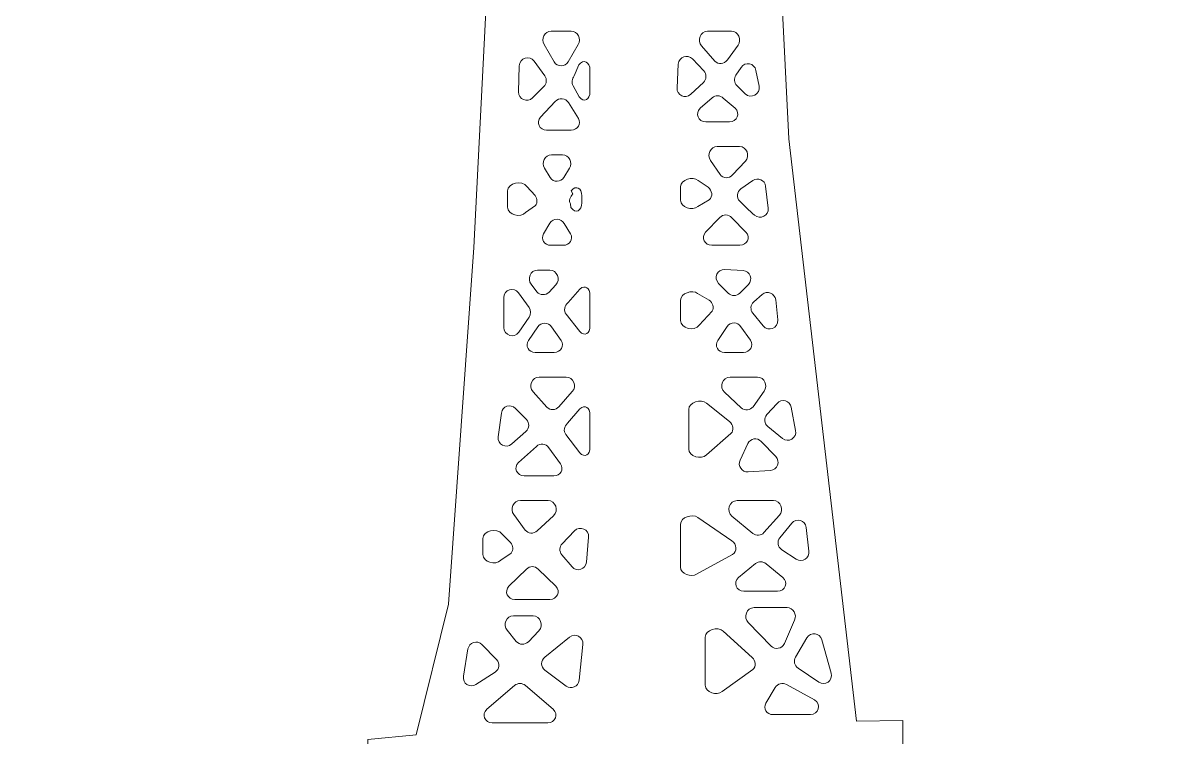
# Model space of a CAD drawing. Header units: millimetres. Extents: x 257 to 559, y -142 to 160.
# Drawn here: x 309.11 to 358.35, y 31.87 to 62.46 of the extents above; entities that cross this region are included whole.
import ezdxf

# ---------------------------------------------------------------- set-up
doc = ezdxf.new("R2010")
doc.units = ezdxf.units.MM
doc.header["$MEASUREMENT"] = 0
doc.layers.add('layer 1', color=7, linetype='Continuous')

msp = doc.modelspace()

# ---------------------------------------------------------------- linework, layer by layer
at = {"layer": 'layer 1', "color": 30, "lineweight": 20}
msp.add_ellipse((407.5945, 8.5706), major_axis=(0, 151.0001), ratio=0.9999993, dxfattribs=at)
at = {"layer": 'layer 1', "color": 250, "lineweight": 9}
for points, knots in [([(355.9065, 2.8414), (355.9065, 2.8414), (354.3998, 2.8414), (354.3998, 2.8414), (354.3998, 2.8414), (354.3998, 2.8414), (346.8136, 27.6247), (346.8136, 27.6247), (346.8136, 27.6247), (346.8136, 27.6247), (346.8136, 32.5777), (346.8136, 32.5777), (346.8136, 32.5777), (346.8136, 32.5777), (344.8317, 32.546), (344.8317, 32.546), (344.8317, 32.546), (344.8317, 32.546), (341.9358, 57.498), (341.9358, 57.498), (341.9358, 57.498), (341.9358, 57.498), (341.2958, 70.1345), (341.2958, 70.1345), (341.2958, 70.1345), (341.2958, 70.1345), (340.8168, 72.932), (340.8168, 72.932), (340.8168, 72.932), (340.8168, 72.932), (339.0324, 110.3021), (339.0324, 110.3021), (339.0324, 110.3021), (339.0324, 110.3021), (340.4347, 114.4998), (340.4347, 114.4998), (340.4347, 114.4998), (340.4347, 114.4998), (340.3387, 116.5953), (340.3387, 116.5953), (340.3387, 116.5953), (340.3387, 116.5953), (338.6398, 118.1969), (338.3399, 120.0952), (338.3399, 120.0952), (338.04, 121.9928), (336.8448, 121.6929), (336.4427, 122.4937), (336.4427, 122.4937), (336.044, 123.291), (335.9456, 127.687), (335.8433, 128.9887), (335.8433, 128.9887), (335.7833, 129.768), (335.5925, 132.4248), (335.5889, 134.4212), (335.5889, 134.4212), (335.155, 134.1742), (334.8192, 133.9241), (334.1136, 133.6701), (334.1136, 133.6701), (334.1136, 133.6701), (334.1136, 129.5916), (334.1136, 129.5916), (334.1136, 129.5916), (334.1136, 129.5916), (333.7686, 128.7873), (333.7686, 128.7873), (333.7686, 128.7873), (333.7686, 128.7873), (334.0293, 123.3898), (333.2285, 122.4937), (333.2285, 122.4937), (332.4312, 121.5945), (331.2914, 121.3931), (331.2914, 121.3931), (331.2914, 121.3931), (331.2914, 121.3931), (331.2914, 117.2444), (331.2914, 117.2444), (331.2914, 117.2444), (331.2914, 117.2444), (329.5741, 115.8968), (329.5741, 115.8968), (329.5741, 115.8968), (329.5741, 115.8968), (329.9625, 112.0021), (330.3611, 110.6016), (330.3611, 110.6016), (330.7598, 109.2046), (330.8042, 109.0035), (330.8042, 108.0055), (330.8042, 108.0055), (330.8042, 107.0033), (329.729, 78.4283), (329.729, 78.4283), (329.729, 78.4283), (329.729, 78.4283), (328.4385, 52.8484), (328.4385, 52.8484), (328.4385, 52.8484), (328.4385, 52.8484), (327.3466, 37.5625), (327.3466, 37.5625), (327.3466, 37.5625), (327.3466, 37.5625), (325.9659, 31.9674), (325.9659, 31.9674), (325.9659, 31.9674), (325.9659, 31.9674), (323.8831, 31.7664), (323.8831, 31.7664), (323.8831, 31.7664), (323.8831, 31.7664), (323.8831, 28.6972), (323.8831, 28.6972), (323.8831, 28.6972), (323.8831, 28.6972), (325.5771, 27.7694), (325.5771, 27.7694), (325.5771, 27.7694), (325.5771, 27.7694), (324.1487, 23.6115), (324.1487, 23.6115), (324.1487, 23.6115), (324.1487, 23.6115), (319.0585, 2.8414), (319.0585, 2.8414), (319.0585, 2.8414), (319.0585, 2.8414), (315.7692, 2.8414), (315.7692, 2.8414), (315.7692, 2.8414), (315.7692, 2.8414), (315.7692, -0.2306), (315.7692, -0.2306), (315.7692, -0.2306), (315.7692, -0.2306), (317.0709, -0.8056), (317.0709, -0.8056), (317.0709, -0.8056), (317.0709, -0.8056), (300.9525, -32.58), (300.9525, -32.58), (300.9525, -32.58), (300.9525, -32.58), (300.9525, -25.6306), (300.9525, -25.6306), (300.9525, -25.6306), (300.9525, -25.6306), (296.9062, -22.9883), (296.9062, -22.9883), (296.9062, -22.9883), (296.9062, -22.9883), (293.1914, -25.486), (293.1914, -25.486), (293.1914, -25.486), (293.1914, -25.486), (293.1914, -32.7892), (293.1914, -32.7892), (293.1914, -32.7892), (293.1914, -32.7892), (291.7803, -32.7892), (291.7803, -32.7892), (291.7803, -32.7892), (291.7803, -32.7892), (291.7803, -21.3973), (291.7803, -21.3973), (291.7803, -21.3973), (291.7803, -21.3973), (292.8386, -20.8893), (292.8386, -20.8893), (292.8386, -20.8893), (292.8386, -20.8893), (292.8386, -19.9861), (292.8386, -19.9861), (292.8386, -19.9861), (292.8386, -19.9861), (291.7803, -20.0885), (291.7803, -20.0885), (291.7803, -20.0885), (291.7803, -20.0885), (291.7803, -14.7975), (291.7803, -14.7975), (291.7803, -14.7975), (291.7803, -14.7975), (267.0859, -14.7975), (267.0859, -14.7975), (267.0859, -14.7975), (267.0859, -14.7975), (267.0859, -20.0892), (267.0859, -20.0892), (267.0859, -20.0892), (267.0859, -20.0892), (266.0275, -20.0892), (266.0275, -20.0892), (266.0275, -20.0892), (266.0275, -20.0892), (266.0275, -21.5003), (266.0275, -21.5003), (266.0275, -21.5003), (266.0275, -21.5003), (267.0859, -21.5003), (267.0859, -21.5003), (267.0859, -21.5003), (267.0859, -21.5003), (267.0859, -28.2329), (267.0859, -28.2329)], [0, 0, 0, 0, 0.0188679, 0.0188679, 0.0188679, 0.0188679, 0.0377358, 0.0377358, 0.0377358, 0.0377358, 0.0566038, 0.0566038, 0.0566038, 0.0566038, 0.0754717, 0.0754717, 0.0754717, 0.0754717, 0.0943396, 0.0943396, 0.0943396, 0.0943396, 0.1132075, 0.1132075, 0.1132075, 0.1132075, 0.1320755, 0.1320755, 0.1320755, 0.1320755, 0.1509434, 0.1509434, 0.1509434, 0.1509434, 0.1698113, 0.1698113, 0.1698113, 0.1698113, 0.1886792, 0.1886792, 0.1886792, 0.1886792, 0.2075472, 0.2075472, 0.2075472, 0.2075472, 0.2264151, 0.2264151, 0.2264151, 0.2264151, 0.245283, 0.245283, 0.245283, 0.245283, 0.2641509, 0.2641509, 0.2641509, 0.2641509, 0.2830189, 0.2830189, 0.2830189, 0.2830189, 0.3018868, 0.3018868, 0.3018868, 0.3018868, 0.3207547, 0.3207547, 0.3207547, 0.3207547, 0.3396226, 0.3396226, 0.3396226, 0.3396226, 0.3584906, 0.3584906, 0.3584906, 0.3584906, 0.3773585, 0.3773585, 0.3773585, 0.3773585, 0.3962264, 0.3962264, 0.3962264, 0.3962264, 0.4150943, 0.4150943, 0.4150943, 0.4150943, 0.4339623, 0.4339623, 0.4339623, 0.4339623, 0.4528302, 0.4528302, 0.4528302, 0.4528302, 0.4716981, 0.4716981, 0.4716981, 0.4716981, 0.490566, 0.490566, 0.490566, 0.490566, 0.509434, 0.509434, 0.509434, 0.509434, 0.5283019, 0.5283019, 0.5283019, 0.5283019, 0.5471698, 0.5471698, 0.5471698, 0.5471698, 0.5660377, 0.5660377, 0.5660377, 0.5660377, 0.5849057, 0.5849057, 0.5849057, 0.5849057, 0.6037736, 0.6037736, 0.6037736, 0.6037736, 0.6226415, 0.6226415, 0.6226415, 0.6226415, 0.6415094, 0.6415094, 0.6415094, 0.6415094, 0.6603774, 0.6603774, 0.6603774, 0.6603774, 0.6792453, 0.6792453, 0.6792453, 0.6792453, 0.6981132, 0.6981132, 0.6981132, 0.6981132, 0.7169811, 0.7169811, 0.7169811, 0.7169811, 0.7358491, 0.7358491, 0.7358491, 0.7358491, 0.754717, 0.754717, 0.754717, 0.754717, 0.7735849, 0.7735849, 0.7735849, 0.7735849, 0.7924528, 0.7924528, 0.7924528, 0.7924528, 0.8113208, 0.8113208, 0.8113208, 0.8113208, 0.8301887, 0.8301887, 0.8301887, 0.8301887, 0.8490566, 0.8490566, 0.8490566, 0.8490566, 0.8679245, 0.8679245, 0.8679245, 0.8679245, 0.8867925, 0.8867925, 0.8867925, 0.8867925, 0.9056604, 0.9056604, 0.9056604, 0.9056604, 0.9245283, 0.9245283, 0.9245283, 0.9245283, 0.9433962, 0.9433962, 0.9433962, 0.9433962, 0.9622642, 0.9622642, 0.9622642, 0.9622642, 1, 1, 1, 1]), ([(331.7408, 62.1081), (331.7408, 62.1081), (332.6087, 62.1081), (332.6087, 62.1081), (332.6087, 62.1081), (332.8838, 62.1081), (333.0532, 61.7715), (332.9085, 61.5352), (332.9085, 61.5352), (332.9085, 61.5352), (332.4782, 60.8007), (332.4782, 60.8007), (332.4782, 60.8007), (332.3406, 60.5749), (332.009, 60.5657), (331.8714, 60.7915), (331.8714, 60.7915), (331.8714, 60.7915), (331.441, 61.5397), (331.441, 61.5397), (331.441, 61.5397), (331.2963, 61.7761), (331.4657, 62.1081), (331.7408, 62.1081)], [0, 0, 0, 0, 0.1428571, 0.1428571, 0.1428571, 0.1428571, 0.2857143, 0.2857143, 0.2857143, 0.2857143, 0.4285714, 0.4285714, 0.4285714, 0.4285714, 0.5714286, 0.5714286, 0.5714286, 0.5714286, 0.7142857, 0.7142857, 0.7142857, 0.7142857, 1, 1, 1, 1]), ([(338.7541, 60.8321), (338.7541, 60.8321), (338.1896, 61.4787), (338.1896, 61.4787), (338.1896, 61.4787), (337.9815, 61.7045), (338.1402, 62.1081), (338.4507, 62.1081), (338.4507, 62.1081), (338.4507, 62.1081), (339.4667, 62.1081), (339.4667, 62.1081), (339.4667, 62.1081), (339.7595, 62.1081), (339.9253, 61.7398), (339.7524, 61.5069), (339.7524, 61.5069), (339.7524, 61.5069), (339.2973, 60.8783), (339.2973, 60.8783), (339.2973, 60.8783), (339.1668, 60.7019), (338.9058, 60.6694), (338.7541, 60.8321)], [0, 0, 0, 0, 0.1428571, 0.1428571, 0.1428571, 0.1428571, 0.2857143, 0.2857143, 0.2857143, 0.2857143, 0.4285714, 0.4285714, 0.4285714, 0.4285714, 0.5714286, 0.5714286, 0.5714286, 0.5714286, 0.7142857, 0.7142857, 0.7142857, 0.7142857, 1, 1, 1, 1]), ([(330.3791, 60.6271), (330.3897, 60.9622), (330.8236, 61.0967), (331.0212, 60.8215), (331.0212, 60.8215), (331.0212, 60.8215), (331.4727, 60.1897), (331.4727, 60.1897), (331.4727, 60.1897), (331.5715, 60.0485), (331.5574, 59.8549), (331.4339, 59.7346), (331.4339, 59.7346), (331.4339, 59.7346), (330.9506, 59.2513), (330.9506, 59.2513), (330.9506, 59.2513), (330.7248, 59.029), (330.3403, 59.1948), (330.3474, 59.5127), (330.3474, 59.5127), (330.3474, 59.5127), (330.3791, 60.6271), (330.3791, 60.6271)], [0, 0, 0, 0, 0.1428571, 0.1428571, 0.1428571, 0.1428571, 0.2857143, 0.2857143, 0.2857143, 0.2857143, 0.4285714, 0.4285714, 0.4285714, 0.4285714, 0.5714286, 0.5714286, 0.5714286, 0.5714286, 0.7142857, 0.7142857, 0.7142857, 0.7142857, 1, 1, 1, 1]), ([(337.1948, 60.6977), (337.2124, 61.0085), (337.5934, 61.1457), (337.8051, 60.9203), (337.8051, 60.9203), (337.8051, 60.9203), (338.2849, 60.4084), (338.2849, 60.4084), (338.2849, 60.4084), (338.4154, 60.2673), (338.4083, 60.0418), (338.2672, 59.911), (338.2672, 59.911), (338.2672, 59.911), (337.731, 59.4068), (337.731, 59.4068), (337.731, 59.4068), (337.4982, 59.1913), (337.1207, 59.3677), (337.1383, 59.6855), (337.1383, 59.6855), (337.1383, 59.6855), (337.1948, 60.6977), (337.1948, 60.6977)], [0, 0, 0, 0, 0.1428571, 0.1428571, 0.1428571, 0.1428571, 0.2857143, 0.2857143, 0.2857143, 0.2857143, 0.4285714, 0.4285714, 0.4285714, 0.4285714, 0.5714286, 0.5714286, 0.5714286, 0.5714286, 0.7142857, 0.7142857, 0.7142857, 0.7142857, 1, 1, 1, 1]), ([(332.9502, 59.3007), (332.9502, 59.3007), (332.6895, 59.7737), (332.6895, 59.7737), (332.6895, 59.7737), (332.5977, 59.8969), (332.6418, 60.0662), (332.7339, 60.1935), (332.7339, 60.1935), (332.7339, 60.1935), (332.9279, 60.6624), (332.9279, 60.6624), (332.9279, 60.6624), (333.129, 60.9375), (333.4081, 60.7929), (333.4081, 60.4542), (333.4081, 60.4542), (333.4081, 60.4542), (333.4081, 59.5127), (333.4081, 59.5127), (333.4081, 59.5127), (333.4081, 59.1701), (333.1513, 59.029), (332.9502, 59.3007)], [0, 0, 0, 0, 0.1428571, 0.1428571, 0.1428571, 0.1428571, 0.2857143, 0.2857143, 0.2857143, 0.2857143, 0.4285714, 0.4285714, 0.4285714, 0.4285714, 0.5714286, 0.5714286, 0.5714286, 0.5714286, 0.7142857, 0.7142857, 0.7142857, 0.7142857, 1, 1, 1, 1]), ([(340.5215, 60.4295), (340.5215, 60.4295), (340.6555, 59.7487), (340.6555, 59.7487), (340.6555, 59.7487), (340.7226, 59.4068), (340.3063, 59.1878), (340.0593, 59.4312), (340.0593, 59.4312), (340.0593, 59.4312), (339.7066, 59.7773), (339.7066, 59.7773), (339.7066, 59.7773), (339.5866, 59.8969), (339.569, 60.0838), (339.6607, 60.2249), (339.6607, 60.2249), (339.6607, 60.2249), (339.883, 60.5569), (339.883, 60.5569), (339.883, 60.5569), (340.0558, 60.8215), (340.4615, 60.7403), (340.5215, 60.4295)], [0, 0, 0, 0, 0.1428571, 0.1428571, 0.1428571, 0.1428571, 0.2857143, 0.2857143, 0.2857143, 0.2857143, 0.4285714, 0.4285714, 0.4285714, 0.4285714, 0.5714286, 0.5714286, 0.5714286, 0.5714286, 0.7142857, 0.7142857, 0.7142857, 0.7142857, 1, 1, 1, 1]), ([(331.9208, 59.0996), (332.0795, 59.276), (332.3653, 59.2481), (332.4852, 59.047), (332.4852, 59.047), (332.4852, 59.047), (332.9121, 58.3707), (332.9121, 58.3707), (332.9121, 58.3707), (333.0532, 58.1379), (332.8838, 57.8747), (332.6087, 57.8747), (332.6087, 57.8747), (332.6087, 57.8747), (331.5503, 57.8747), (331.5503, 57.8747), (331.5503, 57.8747), (331.247, 57.8747), (331.0847, 58.1979), (331.2893, 58.4272), (331.2893, 58.4272), (331.2893, 58.4272), (331.9208, 59.0996), (331.9208, 59.0996)], [0, 0, 0, 0, 0.1428571, 0.1428571, 0.1428571, 0.1428571, 0.2857143, 0.2857143, 0.2857143, 0.2857143, 0.4285714, 0.4285714, 0.4285714, 0.4285714, 0.5714286, 0.5714286, 0.5714286, 0.5714286, 0.7142857, 0.7142857, 0.7142857, 0.7142857, 1, 1, 1, 1]), ([(339.3891, 58.2275), (339.3891, 58.2275), (338.3695, 58.2275), (338.3695, 58.2275), (338.3695, 58.2275), (338.0485, 58.2275), (337.8968, 58.5859), (338.1332, 58.8047), (338.1332, 58.8047), (338.1332, 58.8047), (338.6447, 59.2555), (338.6447, 59.2555), (338.6447, 59.2555), (338.7788, 59.379), (338.9869, 59.3702), (339.121, 59.2428), (339.121, 59.2428), (339.121, 59.2428), (339.629, 58.8057), (339.629, 58.8057), (339.629, 58.8057), (339.8653, 58.5905), (339.7101, 58.2275), (339.3891, 58.2275)], [0, 0, 0, 0, 0.1428571, 0.1428571, 0.1428571, 0.1428571, 0.2857143, 0.2857143, 0.2857143, 0.2857143, 0.4285714, 0.4285714, 0.4285714, 0.4285714, 0.5714286, 0.5714286, 0.5714286, 0.5714286, 0.7142857, 0.7142857, 0.7142857, 0.7142857, 1, 1, 1, 1]), ([(338.9834, 55.9673), (338.9834, 55.9673), (338.5742, 56.5751), (338.5742, 56.5751), (338.5742, 56.5751), (338.4048, 56.8079), (338.5742, 57.1692), (338.8599, 57.1692), (338.8599, 57.1692), (338.8599, 57.1692), (339.8159, 57.1692), (339.8159, 57.1692), (339.8159, 57.1692), (340.1264, 57.1692), (340.2851, 56.7585), (340.0699, 56.5363), (340.0699, 56.5363), (340.0699, 56.5363), (339.5231, 55.95), (339.5231, 55.95), (339.5231, 55.95), (339.3714, 55.7877), (339.1104, 55.7909), (338.9834, 55.9673)], [0, 0, 0, 0, 0.1428571, 0.1428571, 0.1428571, 0.1428571, 0.2857143, 0.2857143, 0.2857143, 0.2857143, 0.4285714, 0.4285714, 0.4285714, 0.4285714, 0.5714286, 0.5714286, 0.5714286, 0.5714286, 0.7142857, 0.7142857, 0.7142857, 0.7142857, 1, 1, 1, 1]), ([(331.762, 56.8164), (331.762, 56.8164), (332.2347, 56.8164), (332.2347, 56.8164), (332.2347, 56.8164), (332.5134, 56.8164), (332.6828, 56.4728), (332.5346, 56.2364), (332.5346, 56.2364), (332.5346, 56.2364), (332.2947, 55.8477), (332.2947, 55.8477), (332.2947, 55.8477), (332.1571, 55.6289), (331.8396, 55.6198), (331.702, 55.8389), (331.702, 55.8389), (331.702, 55.8389), (331.4622, 56.241), (331.4622, 56.241), (331.4622, 56.241), (331.314, 56.4774), (331.4833, 56.8164), (331.762, 56.8164)], [0, 0, 0, 0, 0.1428571, 0.1428571, 0.1428571, 0.1428571, 0.2857143, 0.2857143, 0.2857143, 0.2857143, 0.4285714, 0.4285714, 0.4285714, 0.4285714, 0.5714286, 0.5714286, 0.5714286, 0.5714286, 0.7142857, 0.7142857, 0.7142857, 0.7142857, 1, 1, 1, 1]), ([(329.8803, 55.2652), (329.8803, 55.6145), (330.5089, 55.7482), (330.703, 55.4589), (330.703, 55.4589), (330.703, 55.4589), (331.0561, 55.0638), (331.0561, 55.0638), (331.0561, 55.0638), (331.1443, 54.9297), (331.1743, 54.7569), (331.0723, 54.6373), (331.0723, 54.6373), (331.0723, 54.6373), (330.6525, 54.3371), (330.6525, 54.3371), (330.6525, 54.3371), (330.4409, 54.0901), (329.8803, 54.2418), (329.8803, 54.5667), (329.8803, 54.5667), (329.8803, 54.5667), (329.8803, 55.2652), (329.8803, 55.2652)], [0, 0, 0, 0, 0.1428571, 0.1428571, 0.1428571, 0.1428571, 0.2857143, 0.2857143, 0.2857143, 0.2857143, 0.4285714, 0.4285714, 0.4285714, 0.4285714, 0.5714286, 0.5714286, 0.5714286, 0.5714286, 0.7142857, 0.7142857, 0.7142857, 0.7142857, 1, 1, 1, 1]), ([(337.2886, 54.8627), (337.2886, 54.8627), (337.2886, 55.4487), (337.2886, 55.4487), (337.2886, 55.4487), (337.2886, 55.7517), (337.8185, 55.914), (338.0478, 55.7168), (338.0478, 55.7168), (338.0478, 55.7168), (338.4785, 55.4236), (338.4785, 55.4236), (338.4785, 55.4236), (338.6444, 55.2825), (338.6888, 55.0285), (338.523, 54.8874), (338.523, 54.8874), (338.523, 54.8874), (338.0256, 54.5946), (338.0256, 54.5946), (338.0256, 54.5946), (337.7963, 54.3974), (337.2886, 54.5597), (337.2886, 54.8627)], [0, 0, 0, 0, 0.1428571, 0.1428571, 0.1428571, 0.1428571, 0.2857143, 0.2857143, 0.2857143, 0.2857143, 0.4285714, 0.4285714, 0.4285714, 0.4285714, 0.5714286, 0.5714286, 0.5714286, 0.5714286, 0.7142857, 0.7142857, 0.7142857, 0.7142857, 1, 1, 1, 1]), ([(340.9378, 55.4624), (340.9378, 55.4624), (341.0436, 54.5311), (341.0436, 54.5311), (341.0436, 54.5311), (341.0824, 54.2104), (340.7014, 54.0125), (340.458, 54.2277), (340.458, 54.2277), (340.2357, 54.4288), (340.0029, 54.6443), (339.83, 54.8207), (339.83, 54.8207), (339.6748, 54.9756), (339.703, 55.2296), (339.8794, 55.3534), (339.8794, 55.3534), (339.8794, 55.3534), (340.3839, 55.7097), (340.3839, 55.7097), (340.3839, 55.7097), (340.6062, 55.8646), (340.9095, 55.727), (340.9378, 55.4624)], [0, 0, 0, 0, 0.1428571, 0.1428571, 0.1428571, 0.1428571, 0.2857143, 0.2857143, 0.2857143, 0.2857143, 0.4285714, 0.4285714, 0.4285714, 0.4285714, 0.5714286, 0.5714286, 0.5714286, 0.5714286, 0.7142857, 0.7142857, 0.7142857, 0.7142857, 1, 1, 1, 1]), ([(332.6722, 55.1344), (332.6722, 55.1344), (332.6044, 55.2723), (332.6044, 55.2723), (332.6044, 55.2723), (332.8126, 55.5333), (333.0553, 55.3848), (333.0553, 55.0497), (333.0553, 55.0497), (333.0553, 55.0497), (333.0553, 54.7569), (333.0553, 54.7569), (333.0553, 54.7569), (333.0553, 54.4112), (332.7879, 54.27), (332.5903, 54.5562), (332.5903, 54.5562), (332.5903, 54.5562), (332.5695, 54.7145), (332.5695, 54.7145), (332.5695, 54.7145), (332.4778, 54.8415), (332.5734, 55.0148), (332.6722, 55.1344)], [0, 0, 0, 0, 0.1428571, 0.1428571, 0.1428571, 0.1428571, 0.2857143, 0.2857143, 0.2857143, 0.2857143, 0.4285714, 0.4285714, 0.4285714, 0.4285714, 0.5714286, 0.5714286, 0.5714286, 0.5714286, 0.7142857, 0.7142857, 0.7142857, 0.7142857, 1, 1, 1, 1]), ([(339.8336, 52.9358), (339.8336, 52.9358), (338.6271, 52.9358), (338.6271, 52.9358), (338.6271, 52.9358), (338.3166, 52.9358), (338.1579, 53.266), (338.366, 53.4918), (338.366, 53.4918), (338.366, 53.4918), (338.9728, 54.1261), (338.9728, 54.1261), (338.9728, 54.1261), (339.1104, 54.2778), (339.3503, 54.2686), (339.4878, 54.1169), (339.4878, 54.1169), (339.4878, 54.1169), (340.0946, 53.4964), (340.0946, 53.4964), (340.0946, 53.4964), (340.3028, 53.2706), (340.144, 52.9358), (339.8336, 52.9358)], [0, 0, 0, 0, 0.1428571, 0.1428571, 0.1428571, 0.1428571, 0.2857143, 0.2857143, 0.2857143, 0.2857143, 0.4285714, 0.4285714, 0.4285714, 0.4285714, 0.5714286, 0.5714286, 0.5714286, 0.5714286, 0.7142857, 0.7142857, 0.7142857, 0.7142857, 1, 1, 1, 1]), ([(331.4233, 53.4283), (331.4233, 53.4283), (331.6915, 53.8792), (331.6915, 53.8792), (331.6915, 53.8792), (331.829, 54.1155), (332.1677, 54.1064), (332.3053, 53.87), (332.3053, 53.87), (332.3053, 53.87), (332.5734, 53.4329), (332.5734, 53.4329), (332.5734, 53.4329), (332.711, 53.1965), (332.5417, 52.9358), (332.27, 52.9358), (332.27, 52.9358), (332.27, 52.9358), (331.7267, 52.9358), (331.7267, 52.9358), (331.7267, 52.9358), (331.4551, 52.9358), (331.2858, 53.192), (331.4233, 53.4283)], [0, 0, 0, 0, 0.1428571, 0.1428571, 0.1428571, 0.1428571, 0.2857143, 0.2857143, 0.2857143, 0.2857143, 0.4285714, 0.4285714, 0.4285714, 0.4285714, 0.5714286, 0.5714286, 0.5714286, 0.5714286, 0.7142857, 0.7142857, 0.7142857, 0.7142857, 1, 1, 1, 1]), ([(331.6879, 51.8775), (332.0019, 51.8775), (332.1607, 51.4633), (331.9419, 51.2411), (331.9419, 51.2411), (331.9419, 51.2411), (331.6562, 50.9299), (331.6562, 50.9299), (331.6562, 50.9299), (331.508, 50.7818), (331.2646, 50.7832), (331.1305, 50.9455), (331.1305, 50.9455), (331.1305, 50.9455), (330.8907, 51.2669), (330.8907, 51.2669), (330.8907, 51.2669), (330.7002, 51.4962), (330.8624, 51.8775), (331.1623, 51.8775), (331.1623, 51.8775), (331.1623, 51.8775), (331.6879, 51.8775), (331.6879, 51.8775)], [0, 0, 0, 0, 0.1428571, 0.1428571, 0.1428571, 0.1428571, 0.2857143, 0.2857143, 0.2857143, 0.2857143, 0.4285714, 0.4285714, 0.4285714, 0.4285714, 0.5714286, 0.5714286, 0.5714286, 0.5714286, 0.7142857, 0.7142857, 0.7142857, 0.7142857, 1, 1, 1, 1]), ([(340.1969, 51.2538), (340.1969, 51.2538), (339.8336, 50.8869), (339.8336, 50.8869), (339.8336, 50.8869), (339.696, 50.7458), (339.4702, 50.7458), (339.3326, 50.8869), (339.3326, 50.8869), (339.3326, 50.8869), (338.9199, 51.3), (338.9199, 51.3), (338.9199, 51.3), (338.6906, 51.529), (338.867, 51.9209), (339.1915, 51.8994), (339.1915, 51.8994), (339.1915, 51.8994), (339.9676, 51.8535), (339.9676, 51.8535), (339.9676, 51.8535), (340.2675, 51.8327), (340.4086, 51.4693), (340.1969, 51.2538)], [0, 0, 0, 0, 0.1428571, 0.1428571, 0.1428571, 0.1428571, 0.2857143, 0.2857143, 0.2857143, 0.2857143, 0.4285714, 0.4285714, 0.4285714, 0.4285714, 0.5714286, 0.5714286, 0.5714286, 0.5714286, 0.7142857, 0.7142857, 0.7142857, 0.7142857, 1, 1, 1, 1]), ([(332.9713, 49.2465), (332.9713, 49.2465), (332.3931, 49.9806), (332.3931, 49.9806), (332.3931, 49.9806), (332.2626, 50.1284), (332.3176, 50.3542), (332.4693, 50.4847), (332.4693, 50.4847), (332.4693, 50.4847), (332.9773, 51.0633), (332.9773, 51.0633), (332.9773, 51.0633), (333.2066, 51.2609), (333.4081, 51.0986), (333.4081, 50.7952), (333.4081, 50.7952), (333.4081, 50.7952), (333.4081, 49.4829), (333.4081, 49.4829), (333.4081, 49.4829), (333.4081, 49.1583), (333.1865, 49.007), (332.9713, 49.2465)], [0, 0, 0, 0, 0.1428571, 0.1428571, 0.1428571, 0.1428571, 0.2857143, 0.2857143, 0.2857143, 0.2857143, 0.4285714, 0.4285714, 0.4285714, 0.4285714, 0.5714286, 0.5714286, 0.5714286, 0.5714286, 0.7142857, 0.7142857, 0.7142857, 0.7142857, 1, 1, 1, 1]), ([(330.3509, 50.894), (330.3509, 50.894), (330.7989, 50.266), (330.7989, 50.266), (330.7989, 50.266), (330.8836, 50.1464), (330.8836, 49.9877), (330.8025, 49.8639), (330.8025, 49.8639), (330.8025, 49.8639), (330.3615, 49.2183), (330.3615, 49.2183), (330.3615, 49.2183), (330.1675, 48.9293), (329.7194, 49.0666), (329.7159, 49.4123), (329.7159, 49.4123), (329.7159, 49.4123), (329.7124, 50.6897), (329.7124, 50.6897), (329.7124, 50.6897), (329.7088, 51.0354), (330.1533, 51.1762), (330.3509, 50.894)], [0, 0, 0, 0, 0.1428571, 0.1428571, 0.1428571, 0.1428571, 0.2857143, 0.2857143, 0.2857143, 0.2857143, 0.4285714, 0.4285714, 0.4285714, 0.4285714, 0.5714286, 0.5714286, 0.5714286, 0.5714286, 0.7142857, 0.7142857, 0.7142857, 0.7142857, 1, 1, 1, 1]), ([(338.0231, 50.8763), (338.0231, 50.8763), (338.5138, 50.5909), (338.5138, 50.5909), (338.5138, 50.5909), (338.669, 50.4812), (338.7523, 50.266), (338.6429, 50.1073), (338.6429, 50.1073), (338.6429, 50.1073), (338.0891, 49.5146), (338.0891, 49.5146), (338.0891, 49.5146), (337.8915, 49.2289), (337.2886, 49.3668), (337.2886, 49.716), (337.2886, 49.716), (337.2886, 49.716), (337.2886, 50.5909), (337.2886, 50.5909), (337.2886, 50.5909), (337.2886, 50.8763), (337.7903, 51.046), (338.0231, 50.8763)], [0, 0, 0, 0, 0.1428571, 0.1428571, 0.1428571, 0.1428571, 0.2857143, 0.2857143, 0.2857143, 0.2857143, 0.4285714, 0.4285714, 0.4285714, 0.4285714, 0.5714286, 0.5714286, 0.5714286, 0.5714286, 0.7142857, 0.7142857, 0.7142857, 0.7142857, 1, 1, 1, 1]), ([(341.3682, 50.5945), (341.3682, 50.5945), (341.4528, 49.7369), (341.4528, 49.7369), (341.4528, 49.7369), (341.4881, 49.3911), (341.0507, 49.2077), (340.8284, 49.4793), (340.8284, 49.4793), (340.8284, 49.4793), (340.3874, 50.0261), (340.3874, 50.0261), (340.3874, 50.0261), (340.2675, 50.1708), (340.2851, 50.3895), (340.4262, 50.5133), (340.4262, 50.5133), (340.4262, 50.5133), (340.7825, 50.8269), (340.7825, 50.8269), (340.7825, 50.8269), (340.9977, 51.0139), (341.3364, 50.8799), (341.3682, 50.5945)], [0, 0, 0, 0, 0.1428571, 0.1428571, 0.1428571, 0.1428571, 0.2857143, 0.2857143, 0.2857143, 0.2857143, 0.4285714, 0.4285714, 0.4285714, 0.4285714, 0.5714286, 0.5714286, 0.5714286, 0.5714286, 0.7142857, 0.7142857, 0.7142857, 0.7142857, 1, 1, 1, 1]), ([(331.1729, 49.4409), (331.314, 49.6522), (331.6244, 49.6522), (331.7655, 49.4409), (331.7655, 49.4409), (331.7655, 49.4409), (332.1677, 48.8598), (332.1677, 48.8598), (332.1677, 48.8598), (332.3229, 48.6235), (332.1536, 48.3497), (331.8749, 48.3497), (331.8749, 48.3497), (331.8749, 48.3497), (331.0635, 48.3497), (331.0635, 48.3497), (331.0635, 48.3497), (330.7848, 48.3497), (330.6155, 48.6235), (330.7707, 48.8598), (330.7707, 48.8598), (330.7707, 48.8598), (331.1729, 49.4409), (331.1729, 49.4409)], [0, 0, 0, 0, 0.1428571, 0.1428571, 0.1428571, 0.1428571, 0.2857143, 0.2857143, 0.2857143, 0.2857143, 0.4285714, 0.4285714, 0.4285714, 0.4285714, 0.5714286, 0.5714286, 0.5714286, 0.5714286, 0.7142857, 0.7142857, 0.7142857, 0.7142857, 1, 1, 1, 1]), ([(339.9888, 48.3497), (339.9888, 48.3497), (339.1774, 48.3497), (339.1774, 48.3497), (339.1774, 48.3497), (338.8987, 48.3497), (338.7294, 48.6235), (338.8846, 48.8598), (338.8846, 48.8598), (338.8846, 48.8598), (339.2868, 49.4589), (339.2868, 49.4589), (339.2868, 49.4589), (339.4279, 49.6705), (339.7383, 49.6617), (339.8794, 49.4497), (339.8794, 49.4497), (339.8794, 49.4497), (340.2816, 48.8644), (340.2816, 48.8644), (340.2816, 48.8644), (340.4368, 48.6281), (340.2675, 48.3497), (339.9888, 48.3497)], [0, 0, 0, 0, 0.1428571, 0.1428571, 0.1428571, 0.1428571, 0.2857143, 0.2857143, 0.2857143, 0.2857143, 0.4285714, 0.4285714, 0.4285714, 0.4285714, 0.5714286, 0.5714286, 0.5714286, 0.5714286, 0.7142857, 0.7142857, 0.7142857, 0.7142857, 1, 1, 1, 1]), ([(332.39, 47.2914), (332.6969, 47.2914), (332.8592, 46.8913), (332.651, 46.6656), (332.651, 46.6656), (332.651, 46.6656), (332.0795, 46.0158), (332.0795, 46.0158), (332.0795, 46.0158), (331.9419, 45.8641), (331.702, 45.8549), (331.5609, 46.0031), (331.5609, 46.0031), (331.5609, 46.0031), (330.9683, 46.6631), (330.9683, 46.6631), (330.9683, 46.6631), (330.7566, 46.8889), (330.9189, 47.2914), (331.2258, 47.2914), (331.2258, 47.2914), (331.2258, 47.2914), (332.39, 47.2914), (332.39, 47.2914)], [0, 0, 0, 0, 0.1428571, 0.1428571, 0.1428571, 0.1428571, 0.2857143, 0.2857143, 0.2857143, 0.2857143, 0.4285714, 0.4285714, 0.4285714, 0.4285714, 0.5714286, 0.5714286, 0.5714286, 0.5714286, 0.7142857, 0.7142857, 0.7142857, 0.7142857, 1, 1, 1, 1]), ([(340.4015, 46.0221), (340.2781, 45.8598), (340.0382, 45.8355), (339.883, 45.9727), (339.883, 45.9727), (339.883, 45.9727), (339.1739, 46.6373), (339.1739, 46.6373), (339.1739, 46.6373), (338.9305, 46.8525), (339.0857, 47.2914), (339.4102, 47.2914), (339.4102, 47.2914), (339.4102, 47.2914), (340.592, 47.2914), (340.592, 47.2914), (340.592, 47.2914), (340.8813, 47.2914), (341.0471, 46.9231), (340.8743, 46.6903), (340.8743, 46.6903), (340.8743, 46.6903), (340.4015, 46.0221), (340.4015, 46.0221)], [0, 0, 0, 0, 0.1428571, 0.1428571, 0.1428571, 0.1428571, 0.2857143, 0.2857143, 0.2857143, 0.2857143, 0.4285714, 0.4285714, 0.4285714, 0.4285714, 0.5714286, 0.5714286, 0.5714286, 0.5714286, 0.7142857, 0.7142857, 0.7142857, 0.7142857, 1, 1, 1, 1]), ([(337.6414, 45.906), (337.6414, 46.2126), (338.1783, 46.3717), (338.4041, 46.1706), (338.4041, 46.1706), (338.4041, 46.1706), (339.3887, 45.3804), (339.3887, 45.3804), (339.3887, 45.3804), (339.5404, 45.246), (339.5951, 45.0132), (339.4508, 44.8689), (339.4508, 44.8689), (339.4508, 44.8689), (338.3995, 43.9584), (338.3995, 43.9584), (338.3995, 43.9584), (338.1808, 43.7326), (337.6414, 43.8917), (337.6414, 44.2053), (337.6414, 44.2053), (337.6414, 44.2053), (337.6414, 45.906), (337.6414, 45.906)], [0, 0, 0, 0, 0.1428571, 0.1428571, 0.1428571, 0.1428571, 0.2857143, 0.2857143, 0.2857143, 0.2857143, 0.4285714, 0.4285714, 0.4285714, 0.4285714, 0.5714286, 0.5714286, 0.5714286, 0.5714286, 0.7142857, 0.7142857, 0.7142857, 0.7142857, 1, 1, 1, 1]), ([(342.0314, 45.9942), (342.0314, 45.9942), (342.2219, 44.999), (342.2219, 44.999), (342.2219, 44.999), (342.2854, 44.6784), (341.9079, 44.4522), (341.6539, 44.6604), (341.6539, 44.6604), (341.6539, 44.6604), (341.0295, 45.1719), (341.0295, 45.1719), (341.0295, 45.1719), (340.8707, 45.2993), (340.8531, 45.5317), (340.9907, 45.6799), (340.9907, 45.6799), (340.9907, 45.6799), (341.4246, 46.1632), (341.4246, 46.1632), (341.4246, 46.1632), (341.6186, 46.3784), (341.9785, 46.28), (342.0314, 45.9942)], [0, 0, 0, 0, 0.1428571, 0.1428571, 0.1428571, 0.1428571, 0.2857143, 0.2857143, 0.2857143, 0.2857143, 0.4285714, 0.4285714, 0.4285714, 0.4285714, 0.5714286, 0.5714286, 0.5714286, 0.5714286, 0.7142857, 0.7142857, 0.7142857, 0.7142857, 1, 1, 1, 1]), ([(329.6101, 45.7508), (329.6489, 46.0397), (330.0052, 46.1597), (330.2133, 45.948), (330.2133, 45.948), (330.2133, 45.948), (330.6825, 45.4686), (330.6825, 45.4686), (330.6825, 45.4686), (330.8236, 45.3271), (330.813, 45.0943), (330.6649, 44.9606), (330.6649, 44.9606), (330.6649, 44.9606), (330.0616, 44.4244), (330.0616, 44.4244), (330.0616, 44.4244), (329.8147, 44.2053), (329.4337, 44.4103), (329.476, 44.7345), (329.476, 44.7345), (329.476, 44.7345), (329.6101, 45.7508), (329.6101, 45.7508)], [0, 0, 0, 0, 0.1428571, 0.1428571, 0.1428571, 0.1428571, 0.2857143, 0.2857143, 0.2857143, 0.2857143, 0.4285714, 0.4285714, 0.4285714, 0.4285714, 0.5714286, 0.5714286, 0.5714286, 0.5714286, 0.7142857, 0.7142857, 0.7142857, 0.7142857, 1, 1, 1, 1]), ([(332.9678, 44.0501), (332.9678, 44.0501), (332.379, 44.8262), (332.379, 44.8262), (332.379, 44.8262), (332.252, 44.9708), (332.3106, 45.1895), (332.4513, 45.3165), (332.4513, 45.3165), (332.4513, 45.3165), (332.9738, 45.9307), (332.9738, 45.9307), (332.9738, 45.9307), (333.1996, 46.1385), (333.4081, 45.9762), (333.4081, 45.6693), (333.4081, 45.6693), (333.4081, 45.6693), (333.4081, 44.2829), (333.4081, 44.2829), (333.4081, 44.2829), (333.4081, 43.9584), (333.183, 43.807), (332.9678, 44.0501)], [0, 0, 0, 0, 0.1428571, 0.1428571, 0.1428571, 0.1428571, 0.2857143, 0.2857143, 0.2857143, 0.2857143, 0.4285714, 0.4285714, 0.4285714, 0.4285714, 0.5714286, 0.5714286, 0.5714286, 0.5714286, 0.7142857, 0.7142857, 0.7142857, 0.7142857, 1, 1, 1, 1]), ([(331.1129, 44.3221), (331.2681, 44.4699), (331.5221, 44.4452), (331.6456, 44.2653), (331.6456, 44.2653), (331.6456, 44.2653), (332.1465, 43.5752), (332.1465, 43.5752), (332.1465, 43.5752), (332.3088, 43.3389), (332.1395, 43.0581), (331.8573, 43.0581), (331.8573, 43.0581), (331.8573, 43.0581), (330.5873, 43.0581), (330.5873, 43.0581), (330.5873, 43.0581), (330.2698, 43.0581), (330.1145, 43.4094), (330.3438, 43.6282), (330.3438, 43.6282), (330.3438, 43.6282), (331.1129, 44.3221), (331.1129, 44.3221)], [0, 0, 0, 0, 0.1428571, 0.1428571, 0.1428571, 0.1428571, 0.2857143, 0.2857143, 0.2857143, 0.2857143, 0.4285714, 0.4285714, 0.4285714, 0.4285714, 0.5714286, 0.5714286, 0.5714286, 0.5714286, 0.7142857, 0.7142857, 0.7142857, 0.7142857, 1, 1, 1, 1]), ([(341.1424, 43.2916), (341.1424, 43.2916), (340.1828, 43.2281), (340.1828, 43.2281), (340.1828, 43.2281), (339.9147, 43.2105), (339.7242, 43.4892), (339.8406, 43.7326), (339.8406, 43.7326), (339.8406, 43.7326), (340.1758, 44.4452), (340.1758, 44.4452), (340.1758, 44.4452), (340.2816, 44.6674), (340.5779, 44.7168), (340.7473, 44.5369), (340.7473, 44.5369), (340.7473, 44.5369), (341.3717, 43.8917), (341.3717, 43.8917), (341.3717, 43.8917), (341.5798, 43.6726), (341.4422, 43.3128), (341.1424, 43.2916)], [0, 0, 0, 0, 0.1428571, 0.1428571, 0.1428571, 0.1428571, 0.2857143, 0.2857143, 0.2857143, 0.2857143, 0.4285714, 0.4285714, 0.4285714, 0.4285714, 0.5714286, 0.5714286, 0.5714286, 0.5714286, 0.7142857, 0.7142857, 0.7142857, 0.7142857, 1, 1, 1, 1]), ([(330.425, 41.9997), (330.425, 41.9997), (331.6103, 41.9997), (331.6103, 41.9997), (331.6103, 41.9997), (331.9313, 41.9997), (332.0866, 41.5644), (331.8467, 41.3492), (331.8467, 41.3492), (331.8467, 41.3492), (331.1482, 40.6994), (331.1482, 40.6994), (331.1482, 40.6994), (330.993, 40.5618), (330.7566, 40.5738), (330.6296, 40.7361), (330.6296, 40.7361), (330.6296, 40.7361), (330.1428, 41.3997), (330.1428, 41.3997), (330.1428, 41.3997), (329.9664, 41.6325), (330.1322, 41.9997), (330.425, 41.9997)], [0, 0, 0, 0, 0.1428571, 0.1428571, 0.1428571, 0.1428571, 0.2857143, 0.2857143, 0.2857143, 0.2857143, 0.4285714, 0.4285714, 0.4285714, 0.4285714, 0.5714286, 0.5714286, 0.5714286, 0.5714286, 0.7142857, 0.7142857, 0.7142857, 0.7142857, 1, 1, 1, 1]), ([(340.8637, 40.625), (340.7367, 40.4905), (340.5321, 40.4764), (340.3874, 40.5893), (340.3874, 40.5893), (340.3874, 40.5893), (339.4949, 41.3351), (339.4949, 41.3351), (339.4949, 41.3351), (339.2338, 41.5397), (339.3785, 41.9997), (339.7136, 41.9997), (339.7136, 41.9997), (339.7136, 41.9997), (341.2694, 41.9997), (341.2694, 41.9997), (341.2694, 41.9997), (341.5798, 41.9997), (341.7386, 41.5926), (341.5269, 41.3704), (341.5269, 41.3704), (341.5269, 41.3704), (340.8637, 40.625), (340.8637, 40.625)], [0, 0, 0, 0, 0.1428571, 0.1428571, 0.1428571, 0.1428571, 0.2857143, 0.2857143, 0.2857143, 0.2857143, 0.4285714, 0.4285714, 0.4285714, 0.4285714, 0.5714286, 0.5714286, 0.5714286, 0.5714286, 0.7142857, 0.7142857, 0.7142857, 0.7142857, 1, 1, 1, 1]), ([(337.2886, 40.9918), (337.2886, 41.2808), (337.7938, 41.4466), (338.0266, 41.2772), (338.0266, 41.2772), (338.0266, 41.2772), (339.4945, 40.2757), (339.4945, 40.2757), (339.4945, 40.2757), (339.6992, 40.1272), (339.7291, 39.8206), (339.5175, 39.6897), (339.5175, 39.6897), (339.5175, 39.6897), (337.9797, 38.8395), (337.9797, 38.8395), (337.9797, 38.8395), (337.7469, 38.6953), (337.2886, 38.8646), (337.2886, 39.1398), (337.2886, 39.1398), (337.2886, 39.1398), (337.2886, 40.9918), (337.2886, 40.9918)], [0, 0, 0, 0, 0.1428571, 0.1428571, 0.1428571, 0.1428571, 0.2857143, 0.2857143, 0.2857143, 0.2857143, 0.4285714, 0.4285714, 0.4285714, 0.4285714, 0.5714286, 0.5714286, 0.5714286, 0.5714286, 0.7142857, 0.7142857, 0.7142857, 0.7142857, 1, 1, 1, 1]), ([(332.6404, 39.1606), (332.6404, 39.1606), (332.203, 39.6792), (332.203, 39.6792), (332.203, 39.6792), (332.0866, 39.8206), (332.0936, 40.0217), (332.2171, 40.1519), (332.2171, 40.1519), (332.2171, 40.1519), (332.7427, 40.7026), (332.7427, 40.7026), (332.7427, 40.7026), (332.972, 40.9421), (333.3742, 40.7622), (333.3495, 40.4306), (333.3495, 40.4306), (333.3495, 40.4306), (333.2613, 39.3617), (333.2613, 39.3617), (333.2613, 39.3617), (333.2331, 39.048), (332.8415, 38.9207), (332.6404, 39.1606)], [0, 0, 0, 0, 0.1428571, 0.1428571, 0.1428571, 0.1428571, 0.2857143, 0.2857143, 0.2857143, 0.2857143, 0.4285714, 0.4285714, 0.4285714, 0.4285714, 0.5714286, 0.5714286, 0.5714286, 0.5714286, 0.7142857, 0.7142857, 0.7142857, 0.7142857, 1, 1, 1, 1]), ([(342.677, 40.8504), (342.677, 40.8504), (342.7934, 39.8312), (342.7934, 39.8312), (342.7934, 39.8312), (342.8251, 39.5345), (342.5006, 39.3334), (342.2501, 39.4925), (342.2501, 39.4925), (342.2501, 39.4925), (341.6292, 39.8908), (341.6292, 39.8908), (341.6292, 39.8908), (341.4528, 40.0041), (341.414, 40.2471), (341.5481, 40.4094), (341.5481, 40.4094), (341.5481, 40.4094), (342.0525, 41.0338), (342.0525, 41.0338), (342.0525, 41.0338), (342.2501, 41.2737), (342.6417, 41.1612), (342.677, 40.8504)], [0, 0, 0, 0, 0.1428571, 0.1428571, 0.1428571, 0.1428571, 0.2857143, 0.2857143, 0.2857143, 0.2857143, 0.4285714, 0.4285714, 0.4285714, 0.4285714, 0.5714286, 0.5714286, 0.5714286, 0.5714286, 0.7142857, 0.7142857, 0.7142857, 0.7142857, 1, 1, 1, 1]), ([(328.822, 40.3674), (328.822, 40.7061), (329.4294, 40.8504), (329.6341, 40.5787), (329.6341, 40.5787), (329.6341, 40.5787), (330.0048, 40.2013), (330.0048, 40.2013), (330.0048, 40.2013), (330.1071, 40.0637), (330.141, 39.8732), (330.0278, 39.7501), (330.0278, 39.7501), (330.0278, 39.7501), (329.5871, 39.4428), (329.5871, 39.4428), (329.5871, 39.4428), (329.3719, 39.2068), (328.822, 39.3617), (328.822, 39.6827), (328.822, 39.6827), (328.822, 39.6827), (328.822, 40.3674), (328.822, 40.3674)], [0, 0, 0, 0, 0.1428571, 0.1428571, 0.1428571, 0.1428571, 0.2857143, 0.2857143, 0.2857143, 0.2857143, 0.4285714, 0.4285714, 0.4285714, 0.4285714, 0.5714286, 0.5714286, 0.5714286, 0.5714286, 0.7142857, 0.7142857, 0.7142857, 0.7142857, 1, 1, 1, 1]), ([(341.4458, 38.1192), (341.4458, 38.1192), (340.0064, 38.1192), (340.0064, 38.1192), (340.0064, 38.1192), (339.6783, 38.1192), (339.5267, 38.4917), (339.7771, 38.7034), (339.7771, 38.7034), (339.7771, 38.7034), (340.5003, 39.2989), (340.5003, 39.2989), (340.5003, 39.2989), (340.6344, 39.4082), (340.8249, 39.3991), (340.9589, 39.2897), (340.9589, 39.2897), (340.9589, 39.2897), (341.6751, 38.708), (341.6751, 38.708), (341.6751, 38.708), (341.9255, 38.4963), (341.7738, 38.1192), (341.4458, 38.1192)], [0, 0, 0, 0, 0.1428571, 0.1428571, 0.1428571, 0.1428571, 0.2857143, 0.2857143, 0.2857143, 0.2857143, 0.4285714, 0.4285714, 0.4285714, 0.4285714, 0.5714286, 0.5714286, 0.5714286, 0.5714286, 0.7142857, 0.7142857, 0.7142857, 0.7142857, 1, 1, 1, 1]), ([(330.686, 39.0618), (330.8272, 39.2068), (331.0529, 39.2068), (331.194, 39.0618), (331.194, 39.0618), (331.194, 39.0618), (331.9455, 38.3294), (331.9455, 38.3294), (331.9455, 38.3294), (332.1607, 38.1037), (332.0019, 37.7664), (331.6915, 37.7664), (331.6915, 37.7664), (331.6915, 37.7664), (330.1886, 37.7664), (330.1886, 37.7664), (330.1886, 37.7664), (329.8782, 37.7664), (329.7194, 38.1037), (329.9346, 38.3294), (329.9346, 38.3294), (329.9346, 38.3294), (330.686, 39.0618), (330.686, 39.0618)], [0, 0, 0, 0, 0.1428571, 0.1428571, 0.1428571, 0.1428571, 0.2857143, 0.2857143, 0.2857143, 0.2857143, 0.4285714, 0.4285714, 0.4285714, 0.4285714, 0.5714286, 0.5714286, 0.5714286, 0.5714286, 0.7142857, 0.7142857, 0.7142857, 0.7142857, 1, 1, 1, 1]), ([(330.1251, 37.0608), (330.1251, 37.0608), (330.9683, 37.0608), (330.9683, 37.0608), (330.9683, 37.0608), (331.2822, 37.0608), (331.441, 36.6432), (331.2187, 36.4209), (331.2187, 36.4209), (331.2187, 36.4209), (330.7672, 35.951), (330.7672, 35.951), (330.7672, 35.951), (330.6225, 35.8064), (330.3862, 35.8078), (330.2521, 35.963), (330.2521, 35.963), (330.2521, 35.963), (329.8605, 36.4431), (329.8605, 36.4431), (329.8605, 36.4431), (329.663, 36.6724), (329.8253, 37.0608), (330.1251, 37.0608)], [0, 0, 0, 0, 0.1428571, 0.1428571, 0.1428571, 0.1428571, 0.2857143, 0.2857143, 0.2857143, 0.2857143, 0.4285714, 0.4285714, 0.4285714, 0.4285714, 0.5714286, 0.5714286, 0.5714286, 0.5714286, 0.7142857, 0.7142857, 0.7142857, 0.7142857, 1, 1, 1, 1]), ([(341.7386, 35.873), (341.6363, 35.6469), (341.3399, 35.5943), (341.1671, 35.7672), (341.1671, 35.7672), (341.1671, 35.7672), (340.1899, 36.7737), (340.1899, 36.7737), (340.1899, 36.7737), (339.9676, 36.9959), (340.1228, 37.4136), (340.4403, 37.4136), (340.4403, 37.4136), (340.4403, 37.4136), (341.8585, 37.4136), (341.8585, 37.4136), (341.8585, 37.4136), (342.1125, 37.4136), (342.2854, 37.1123), (342.1795, 36.8795), (342.1795, 36.8795), (342.1795, 36.8795), (341.7386, 35.873), (341.7386, 35.873)], [0, 0, 0, 0, 0.1428571, 0.1428571, 0.1428571, 0.1428571, 0.2857143, 0.2857143, 0.2857143, 0.2857143, 0.4285714, 0.4285714, 0.4285714, 0.4285714, 0.5714286, 0.5714286, 0.5714286, 0.5714286, 0.7142857, 0.7142857, 0.7142857, 0.7142857, 1, 1, 1, 1]), ([(338.347, 36.1479), (338.347, 36.4618), (338.9015, 36.6206), (339.1238, 36.4022), (339.1238, 36.4022), (339.1238, 36.4022), (340.3589, 35.28), (340.3589, 35.28), (340.3589, 35.28), (340.5105, 35.1319), (340.5444, 34.8888), (340.3821, 34.7544), (340.3821, 34.7544), (340.3821, 34.7544), (339.0769, 33.8125), (339.0769, 33.8125), (339.0769, 33.8125), (338.8476, 33.6255), (338.347, 33.7878), (338.347, 34.088), (338.347, 34.088), (338.347, 34.088), (338.347, 36.1479), (338.347, 36.1479)], [0, 0, 0, 0, 0.1428571, 0.1428571, 0.1428571, 0.1428571, 0.2857143, 0.2857143, 0.2857143, 0.2857143, 0.4285714, 0.4285714, 0.4285714, 0.4285714, 0.5714286, 0.5714286, 0.5714286, 0.5714286, 0.7142857, 0.7142857, 0.7142857, 0.7142857, 1, 1, 1, 1]), ([(327.9838, 34.4686), (327.9838, 34.4686), (328.1813, 35.6399), (328.1813, 35.6399), (328.1813, 35.6399), (328.2272, 35.9256), (328.58, 36.0353), (328.781, 35.8304), (328.781, 35.8304), (328.781, 35.8304), (329.4055, 35.1883), (329.4055, 35.1883), (329.4055, 35.1883), (329.5607, 35.0295), (329.5325, 34.7685), (329.3455, 34.645), (329.3455, 34.645), (329.3455, 34.645), (328.5235, 34.1159), (328.5235, 34.1159), (328.5235, 34.1159), (328.266, 33.9465), (327.9344, 34.1652), (327.9838, 34.4686)], [0, 0, 0, 0, 0.1428571, 0.1428571, 0.1428571, 0.1428571, 0.2857143, 0.2857143, 0.2857143, 0.2857143, 0.4285714, 0.4285714, 0.4285714, 0.4285714, 0.5714286, 0.5714286, 0.5714286, 0.5714286, 0.7142857, 0.7142857, 0.7142857, 0.7142857, 1, 1, 1, 1]), ([(333.1026, 35.8374), (333.1026, 35.8374), (332.9438, 34.2993), (332.9438, 34.2993), (332.9438, 34.2993), (332.9156, 34.0277), (332.6016, 33.8901), (332.3829, 34.0524), (332.3829, 34.0524), (332.3829, 34.0524), (331.4798, 34.7332), (331.4798, 34.7332), (331.4798, 34.7332), (331.2963, 34.8708), (331.2893, 35.1424), (331.4692, 35.2871), (331.4692, 35.2871), (331.4692, 35.2871), (332.5311, 36.1479), (332.5311, 36.1479), (332.5311, 36.1479), (332.7745, 36.3454), (333.1343, 36.1479), (333.1026, 35.8374)], [0, 0, 0, 0, 0.1428571, 0.1428571, 0.1428571, 0.1428571, 0.2857143, 0.2857143, 0.2857143, 0.2857143, 0.4285714, 0.4285714, 0.4285714, 0.4285714, 0.5714286, 0.5714286, 0.5714286, 0.5714286, 0.7142857, 0.7142857, 0.7142857, 0.7142857, 1, 1, 1, 1]), ([(343.3508, 36.0353), (343.3508, 36.0353), (343.7459, 34.6027), (343.7459, 34.6027), (343.7459, 34.6027), (343.8341, 34.2891), (343.4813, 34.0347), (343.2097, 34.2182), (343.2097, 34.2182), (343.2097, 34.2182), (342.3242, 34.8182), (342.3242, 34.8182), (342.3242, 34.8182), (342.169, 34.9237), (342.1231, 35.1283), (342.2183, 35.2871), (342.2183, 35.2871), (342.2183, 35.2871), (342.7052, 36.12), (342.7052, 36.12), (342.7052, 36.12), (342.8639, 36.3881), (343.2661, 36.3348), (343.3508, 36.0353)], [0, 0, 0, 0, 0.1428571, 0.1428571, 0.1428571, 0.1428571, 0.2857143, 0.2857143, 0.2857143, 0.2857143, 0.4285714, 0.4285714, 0.4285714, 0.4285714, 0.5714286, 0.5714286, 0.5714286, 0.5714286, 0.7142857, 0.7142857, 0.7142857, 0.7142857, 1, 1, 1, 1]), ([(330.178, 34.0735), (330.3086, 34.1903), (330.5132, 34.1903), (330.6437, 34.0735), (330.6437, 34.0735), (330.6437, 34.0735), (331.8326, 33.0554), (331.8326, 33.0554), (331.8326, 33.0554), (332.076, 32.8402), (331.9243, 32.4747), (331.5997, 32.4747), (331.5997, 32.4747), (331.5997, 32.4747), (329.222, 32.4747), (329.222, 32.4747), (329.222, 32.4747), (328.8975, 32.4747), (328.7458, 32.8402), (328.9892, 33.0554), (328.9892, 33.0554), (328.9892, 33.0554), (330.178, 34.0735), (330.178, 34.0735)], [0, 0, 0, 0, 0.1428571, 0.1428571, 0.1428571, 0.1428571, 0.2857143, 0.2857143, 0.2857143, 0.2857143, 0.4285714, 0.4285714, 0.4285714, 0.4285714, 0.5714286, 0.5714286, 0.5714286, 0.5714286, 0.7142857, 0.7142857, 0.7142857, 0.7142857, 1, 1, 1, 1]), ([(341.2553, 32.8275), (340.9836, 32.8275), (340.8108, 33.0872), (340.9483, 33.32), (340.9483, 33.32), (340.9483, 33.32), (341.3505, 33.9931), (341.3505, 33.9931), (341.3505, 33.9931), (341.4493, 34.1624), (341.6645, 34.2097), (341.8303, 34.1144), (341.8303, 34.1144), (341.8303, 34.1144), (343.0297, 33.4551), (343.0297, 33.4551), (343.0297, 33.4551), (343.3402, 33.2717), (343.2132, 32.8275), (342.8533, 32.8275), (342.8533, 32.8275), (342.8533, 32.8275), (341.2553, 32.8275), (341.2553, 32.8275)], [0, 0, 0, 0, 0.1428571, 0.1428571, 0.1428571, 0.1428571, 0.2857143, 0.2857143, 0.2857143, 0.2857143, 0.4285714, 0.4285714, 0.4285714, 0.4285714, 0.5714286, 0.5714286, 0.5714286, 0.5714286, 0.7142857, 0.7142857, 0.7142857, 0.7142857, 1, 1, 1, 1])]:
    msp.add_open_spline(points, degree=3, knots=knots, dxfattribs=at)
at = {"layer": 'layer 1', "color": 250, "lineweight": 20}
msp.add_open_spline([(355.9065, 2.8414), (355.7004, 4.7228), (355.5945, 6.6344), (355.5945, 8.5707), (355.5945, 8.5707), (355.5945, 37.2895), (378.8757, 60.5707), (407.5945, 60.5707), (407.5945, 60.5707), (410.3112, 60.5707), (412.9793, 60.3623), (415.5836, 59.9608)], degree=3, knots=[0, 0, 0, 0, 0.25, 0.25, 0.25, 0.25, 0.5, 0.5, 0.5, 0.5, 1, 1, 1, 1], dxfattribs=at)

doc.saveas('drawing.dxf')
